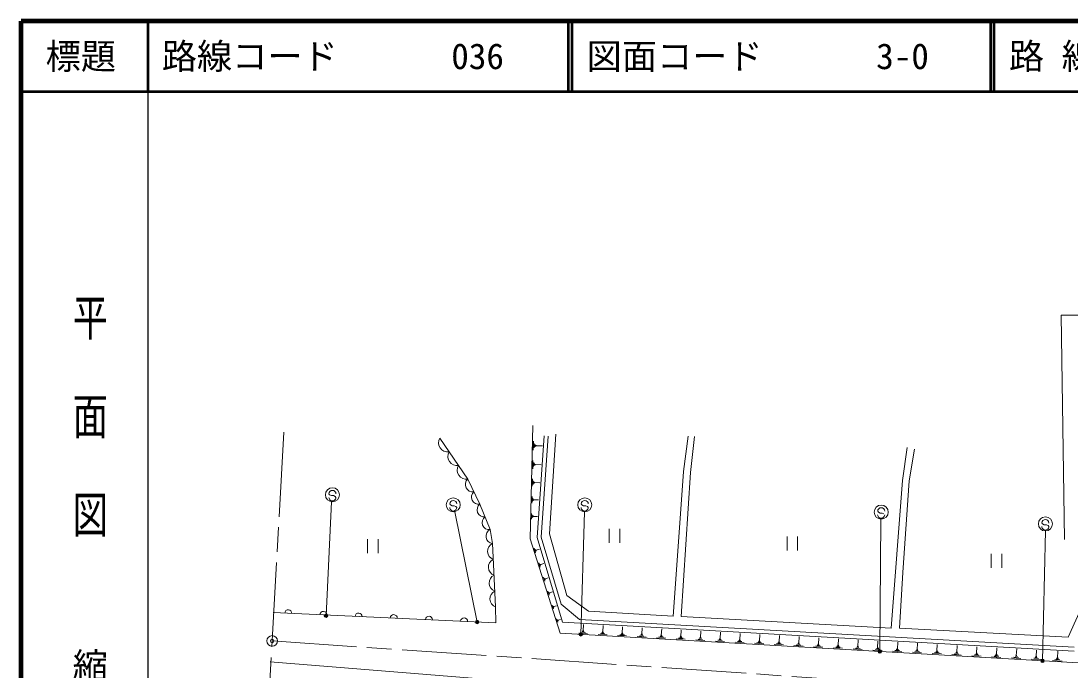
# Model space of a CAD drawing. Units: millimetres at full size, sheet at 1:1000; details may follow other scales. Extents: x 40000 to 680000, y 20000 to 380000.
# Drawn here: x 40000 to 189201, y 287706 to 380000 of the extents above; entities that cross this region are included whole.
import ezdxf
from ezdxf.enums import TextEntityAlignment as Align

# ---------------------------------------------------------------- set-up
doc = ezdxf.new("R2010")
doc.units = ezdxf.units.MM
doc.header["$LTSCALE"] = 1000
doc.header["$PDMODE"] = 32
doc.header["$PDSIZE"] = 500
doc.linetypes.add('CHAIN', pattern=[18.5, 12, -1.5, 3.5, -1.5])
for name, color, linetype, lineweight in [('M-BGD', 7, 'Continuous', 13), ('M-BMK', 2, 'CHAIN', 13), ('M-BMK-SRVR', 3, 'Continuous', 13), ('M-TTL', 2, 'Continuous', 140), ('M-TTL-BAND', 7, 'Continuous', 25), ('M-TTL-LINE', 7, 'Continuous', 50), ('M-TTL-TXT', 7, 'Continuous', 13)]:
    doc.layers.add(name, color=color, linetype=linetype, lineweight=lineweight)
doc.styles.add('@ＭＳ ゴシック', font='')
doc.styles.add('ＭＳ ゴシック', font='')
doc.styles.get('@ＭＳ ゴシック').set_extended_font_data('@MS Gothic')
doc.styles.get('ＭＳ ゴシック').set_extended_font_data('MS Gothic')

msp = doc.modelspace()

# ---------------------------------------------------------------- linework, layer by layer
at = {"layer": 'M-BGD'}
for p, q in [((112774, 319049), (112805, 320349)), ((112912, 319371), (112927, 320021)), ((113046, 319531), (113053, 319856)), ((113178, 319609), (113181, 319771)), ((113179, 319690), (114089, 319669)), ((112712, 316433), (112740, 317611)), ((112837, 316725), (112851, 317314)), ((112958, 316869), (112965, 317164)), ((113078, 316940), (113081, 317087)), ((113080, 317014), (113904, 316994)), ((112653, 313931), (112678, 314992)), ((112765, 314194), (112778, 314724)), ((112875, 314324), (112881, 314589)), ((112982, 314388), (112985, 314520)), ((112984, 314454), (113727, 314437)), ((83857, 312742), (83758, 312860)), ((84102, 312603), (83857, 312742)), ((84403, 312601), (84102, 312603)), ((84648, 312489), (84403, 312601)), ((84754, 312353), (84648, 312489)), ((112597, 311538), (112619, 312487)), ((112697, 311773), (112708, 312248)), ((112795, 311890), (112800, 312127)), ((112891, 311947), (112894, 312066)), ((112893, 312006), (113557, 311991)), ((83346, 295561), (84116, 311741)), ((101020, 311308), (100921, 311426)), ((101265, 311169), (101020, 311308)), ((101566, 311167), (101265, 311169)), ((101811, 311055), (101566, 311167)), ((101917, 310919), (101811, 311055)), ((119707, 311308), (119607, 311426)), ((119952, 311169), (119707, 311308)), ((120252, 311167), (119952, 311169)), ((120497, 311055), (120252, 311167)), ((120603, 310919), (120497, 311055)), ((161829, 310279), (161730, 310397)), ((101653, 310325), (104827, 294650)), ((112542, 309250), (112562, 310092)), ((112632, 309459), (112642, 309880)), ((112718, 309562), (112723, 309772)), ((112804, 309613), (112806, 309718)), ((112805, 309665), (113395, 309651)), ((119560, 292898), (120073, 310298)), ((162074, 310139), (161829, 310279)), ((162046, 290471), (162191, 309268)), ((162375, 310137), (162074, 310139)), ((162620, 310025), (162375, 310137)), ((123591, 307910), (123591, 305910)), ((125091, 305910), (125091, 307910)), ((185161, 308608), (185062, 308726)), ((185151, 289151), (185578, 307597)), ((185406, 308468), (185161, 308608)), ((185707, 308466), (185406, 308468)), ((185952, 308354), (185707, 308466)), ((186058, 308218), (185952, 308354)), ((89258, 306445), (89258, 304445)), ((90758, 304445), (90758, 306445)), ((148851, 306822), (148851, 304822)), ((150351, 304822), (150351, 306822)), ((113124, 304487), (112915, 305143)), ((113138, 304672), (113033, 305000)), ((113177, 304774), (113125, 304938)), ((113230, 304836), (113203, 304918)), ((113216, 304877), (113676, 305024)), ((113773, 302451), (113574, 303074)), ((113785, 302626), (113686, 302938)), ((113823, 302724), (113773, 302880)), ((113860, 302822), (114297, 302961)), ((177872, 304331), (177872, 302331)), ((179372, 302331), (179372, 304331)), ((113873, 302783), (113848, 302861)), ((114411, 300447), (114223, 301038)), ((114423, 300614), (114329, 300909)), ((114459, 300706), (114412, 300854)), ((114506, 300762), (114482, 300836)), ((114494, 300799), (114908, 300931)), ((115039, 298475), (114861, 299034)), ((115051, 298632), (114962, 298912)), ((115084, 298720), (115040, 298860)), ((115129, 298773), (115107, 298843)), ((115118, 298808), (115509, 298932)), ((115658, 296534), (115490, 297061)), ((115669, 296683), (115584, 296946)), ((115732, 296848), (116101, 296966)), ((116765, 297189), (119348, 295036)), ((107456, 294527), (75811, 296006)), ((107456, 294527), (107437, 296798)), ((115700, 296765), (115658, 296897)), ((115743, 296815), (115722, 296881)), ((116266, 294623), (116108, 295120)), ((116277, 294763), (116197, 295012)), ((116306, 294841), (116267, 294965)), ((116346, 294888), (116326, 294950)), ((116336, 294919), (116684, 295030)), ((119348, 295036), (189674, 291082)), ((119888, 293412), (119939, 294302)), ((122659, 293255), (122710, 294146)), ((125433, 293097), (125484, 293990)), ((120502, 292995), (119231, 293067)), ((120192, 293140), (119556, 293176)), ((120040, 293276), (119722, 293294)), ((119968, 293408), (119809, 293417)), ((123274, 292836), (122001, 292909)), ((122963, 292982), (122326, 293018)), ((122811, 293118), (122493, 293136)), ((122739, 293250), (122580, 293259)), ((126049, 292678), (124773, 292751)), ((125737, 292823), (125099, 292860)), ((125585, 292960), (125266, 292978)), ((125513, 293092), (125353, 293101)), ((128826, 292519), (127548, 292592)), ((128514, 292665), (127875, 292702)), ((128362, 292802), (128042, 292820)), ((128289, 292934), (128129, 292944)), ((128209, 292939), (128260, 293834)), ((131293, 292507), (130653, 292543)), ((131140, 292644), (130820, 292662)), ((131068, 292776), (130908, 292786)), ((130988, 292781), (131039, 293678)), ((133922, 292485), (133601, 292504)), ((133849, 292618), (133688, 292628)), ((133769, 292623), (133820, 293521)), ((136633, 292460), (136472, 292469)), ((136552, 292465), (136604, 293365)), ((139338, 292306), (139390, 293208)), ((142127, 292148), (142178, 293051)), ((144918, 291989), (144970, 292894)), ((147712, 291830), (147763, 292737)), ((150508, 291671), (150560, 292580)), ((131606, 292360), (130325, 292433)), ((134388, 292201), (133105, 292275)), ((134075, 292348), (133433, 292385)), ((137173, 292042), (135887, 292116)), ((136859, 292189), (136216, 292226)), ((136706, 292327), (136384, 292345)), ((139960, 291883), (138672, 291957)), ((139646, 292030), (139001, 292067)), ((139492, 292168), (139170, 292187)), ((139419, 292302), (139258, 292311)), ((142750, 291724), (141459, 291797)), ((142435, 291871), (141789, 291908)), ((142281, 292009), (141958, 292028)), ((142208, 292143), (142046, 292152)), ((145542, 291564), (144249, 291638)), ((145227, 291712), (144580, 291749)), ((145072, 291850), (144749, 291869)), ((144999, 291984), (144837, 291994)), ((148337, 291404), (147041, 291478)), ((148021, 291552), (147373, 291589)), ((147866, 291691), (147542, 291710)), ((147793, 291826), (147631, 291835)), ((151135, 291245), (149836, 291319)), ((150817, 291393), (150168, 291430)), ((150662, 291532), (150338, 291551)), ((150589, 291667), (150426, 291676)), ((153934, 291085), (152633, 291159)), ((153617, 291233), (152966, 291270)), ((153461, 291373), (153136, 291391)), ((153387, 291507), (153225, 291517)), ((153306, 291512), (153358, 292423)), ((156737, 290924), (155433, 290999)), ((156418, 291073), (155767, 291111)), ((156263, 291213), (155937, 291232)), ((156189, 291348), (156026, 291357)), ((156107, 291353), (156159, 292265)), ((159222, 290914), (158569, 290951)), ((159067, 291053), (158740, 291072)), ((158993, 291189), (158829, 291198)), ((158911, 291193), (158963, 292108)), ((161799, 291029), (161635, 291038)), ((161717, 291034), (161769, 291950)), ((164526, 290874), (164578, 291792)), ((167337, 290714), (167389, 291634)), ((170151, 290554), (170203, 291476)), ((172967, 290394), (173020, 291317)), ((175786, 290234), (175838, 291159)), ((178607, 290073), (178660, 291000)), ((159542, 290764), (158236, 290839)), ((162349, 290604), (161040, 290679)), ((162029, 290753), (161375, 290791)), ((161873, 290894), (161546, 290912)), ((165159, 290443), (163848, 290518)), ((164838, 290593), (164183, 290631)), ((164682, 290734), (164354, 290752)), ((164608, 290869), (164444, 290879)), ((167971, 290283), (166658, 290358)), ((167650, 290433), (166993, 290470)), ((167494, 290574), (167165, 290592)), ((167419, 290710), (167255, 290719)), ((170786, 290122), (169470, 290197)), ((170465, 290272), (169807, 290310)), ((170308, 290413), (169979, 290432)), ((170233, 290550), (170068, 290559)), ((173604, 289961), (172285, 290036)), ((173281, 290112), (172622, 290149)), ((173124, 290253), (172794, 290272)), ((173049, 290389), (172884, 290399)), ((176424, 289800), (175102, 289875)), ((176101, 289951), (175440, 289989)), ((175943, 290092), (175613, 290111)), ((175868, 290229), (175703, 290239)), ((179246, 289639), (177922, 289714)), ((178923, 289790), (178261, 289828)), ((178765, 289932), (178434, 289951)), ((178690, 290069), (178524, 290078)), ((182071, 289477), (180745, 289553)), ((181747, 289629), (181084, 289667)), ((181589, 289771), (181257, 289790)), ((181514, 289908), (181348, 289918)), ((181431, 289913), (181484, 290841)), ((184574, 289467), (183910, 289505)), ((184416, 289610), (184083, 289629)), ((184340, 289747), (184174, 289757)), ((184257, 289752), (184310, 290682)), ((187355, 289568), (187182, 289578)), ((187268, 289573), (187324, 290539)), ((75424, 288999), (108815, 286304)), ((184899, 289316), (183570, 289392)), ((187935, 289120), (186555, 289199)), ((187598, 289278), (186908, 289317)), ((187433, 289425), (187088, 289445))]:
    msp.add_line(p, q, dxfattribs=at)
for points in [[(188275, 306353), (187825, 338231), (205085, 338231)], [(112707, 322576), (112327, 306494), (116605, 293067), (190276, 288858), (190906, 289886)], [(114339, 321096), (113338, 306666), (116964, 294619), (189668, 290531)], [(114887, 321058), (113893, 306729), (116765, 297189)], [(115992, 321327), (115100, 307196), (117555, 298432), (120650, 296180), (132680, 295510), (133625, 308698), (134118, 316018), (134814, 321036)], [(135678, 321008), (135112, 315886), (133801, 295455), (163657, 293793), (165267, 314777), (165941, 319447)], [(99491, 320781), (103488, 314946), (105217, 311389), (106654, 307782), (107001, 305810), (107437, 296798)], [(166950, 319216), (166193, 314693), (165306, 301688), (164817, 293770), (188782, 292523), (192081, 299741), (193527, 318492)]]:
    msp.add_lwpolyline(points, dxfattribs=at)
for centre, radius in [((84257, 312731), 1000), ((101420, 311298), 1000), ((120106, 311298), 1000), ((162229, 310268), 1000), ((185561, 308597), 1000), ((83346, 295561), 250), ((83346, 295561), 200), ((83346, 295561), 150), ((83346, 295561), 100), ((83346, 295561), 50), ((83346, 295561), 20), ((104827, 294650), 250), ((104827, 294650), 200), ((104827, 294650), 150), ((104827, 294650), 100), ((104827, 294650), 50), ((104827, 294650), 20), ((119560, 292898), 250), ((119560, 292898), 200), ((119560, 292898), 150), ((119560, 292898), 100), ((119560, 292898), 50), ((119560, 292898), 20), ((162046, 290471), 250), ((162046, 290471), 200), ((162046, 290471), 150), ((162046, 290471), 100), ((162046, 290471), 50), ((162046, 290471), 20), ((185151, 289151), 250), ((185151, 289151), 200), ((185151, 289151), 150), ((185151, 289151), 100), ((185151, 289151), 50), ((185151, 289151), 20)]:
    msp.add_circle(centre, radius, dxfattribs=at)
for centre, radius, start, end in [((100612, 320120), 1301, 149.47396, 279.34335), ((101945, 318175), 1301, 149.47396, 279.34335), ((103277, 316230), 1301, 149.47396, 279.34335), ((104169, 314178), 1027, 131.55715, 280.27452), ((84258, 312856), 500, 359.55488, 179.55488), ((84254, 312357), 500, 179.55488, 359.55488), ((101421, 311423), 500, 359.55488, 179.55488), ((105034, 312399), 1027, 131.55715, 280.27452), ((120107, 311423), 500, 359.55488, 179.55488), ((101417, 310923), 500, 179.55488, 359.55488), ((105811, 310581), 1003, 126.34622, 277.11), ((120103, 310923), 500, 179.55488, 359.55488), ((162230, 310393), 500, 359.55488, 179.55488), ((106530, 308777), 1003, 126.34622, 277.11), ((162226, 309893), 500, 179.55488, 359.55488), ((185562, 308722), 500, 359.55488, 179.55488), ((107116, 306847), 1043, 116.29583, 263.6596), ((185558, 308222), 500, 179.55488, 359.55488), ((107528, 304706), 1223, 115.52397, 250.01836), ((107637, 302453), 1223, 115.52397, 250.01836), ((107746, 300200), 1223, 115.52397, 250.01836), ((107855, 297947), 1223, 115.52397, 250.01836), ((77988, 295905), 500, 357.32356, 177.32356), ((82982, 295671), 500, 357.32356, 177.32356), ((87977, 295438), 500, 357.32356, 177.32356), ((92972, 295204), 500, 357.32356, 177.32356), ((97966, 294971), 500, 357.32356, 177.32356), ((102961, 294737), 500, 357.32356, 177.32356)]:
    msp.add_arc(centre, radius, start, end, dxfattribs=at)
for p in [(83346, 295561), (104827, 294650), (119560, 292898), (162046, 290471), (185151, 289151)]:
    msp.add_point(p, dxfattribs=at)
at = {"layer": 'M-BMK'}
msp.add_line((77328, 321595), (73762, 256996), dxfattribs=at)
msp.add_lwpolyline([(75692, 291973), (175486, 285168), (275452, 278703), (398611, 271541)], dxfattribs=at)
at = {"layer": 'M-BMK-SRVR'}
msp.add_circle((75692, 291973), 750, dxfattribs=at)
msp.add_point((75692, 291973), dxfattribs=at)
msp.add_point((75692, 291973), dxfattribs=at)
msp.add_point((75692, 291973), dxfattribs=at)
at = {"layer": 'M-TTL'}
for p, q in [((40000, 380000), (40000, 20000)), ((680000, 380000), (40000, 380000))]:
    msp.add_line(p, q, dxfattribs=at)
at = {"layer": 'M-TTL-BAND'}
msp.add_line((58000, 370000), (58000, 20000), dxfattribs=at)
at = {"layer": 'M-TTL-LINE'}
for p, q in [((58000, 380000), (58000, 370000)), ((117750, 380000), (117750, 370000)), ((118250, 380000), (118250, 370000)), ((177750, 380000), (177750, 370000)), ((178250, 380000), (178250, 370000)), ((40000, 370000), (680000, 370000))]:
    msp.add_line(p, q, dxfattribs=at)

# ---------------------------------------------------------------- texts
at = {"layer": 'M-TTL-BAND', "style": '@ＭＳ ゴシック', "width": 1.4}
msp.add_text('平  面  図', height=3666, rotation=270, dxfattribs=at).set_placement((49777, 306475), align=Align.MIDDLE_RIGHT)
at = {"layer": 'M-TTL-BAND', "style": '@ＭＳ ゴシック'}
msp.add_text('縮尺千分の一', height=3666, rotation=270, dxfattribs=at).set_placement((49777, 261030), align=Align.MIDDLE_RIGHT)
at = {"layer": 'M-TTL-TXT', "style": 'ＭＳ ゴシック'}
msp.add_text('標題', height=3666, dxfattribs=at).set_placement((48500, 375000), align=Align.MIDDLE_CENTER)
for s, p in [('路線コード', (60000, 375000)), ('036', (101142, 375000)), ('図面コード', (120380, 375000)), ('3-0', (161521, 375000)), ('路 線 名', (180380, 375000))]:
    msp.add_text(s, height=3666, dxfattribs=at).set_placement(p, align=Align.MIDDLE_LEFT)

doc.saveas('drawing.dxf')
